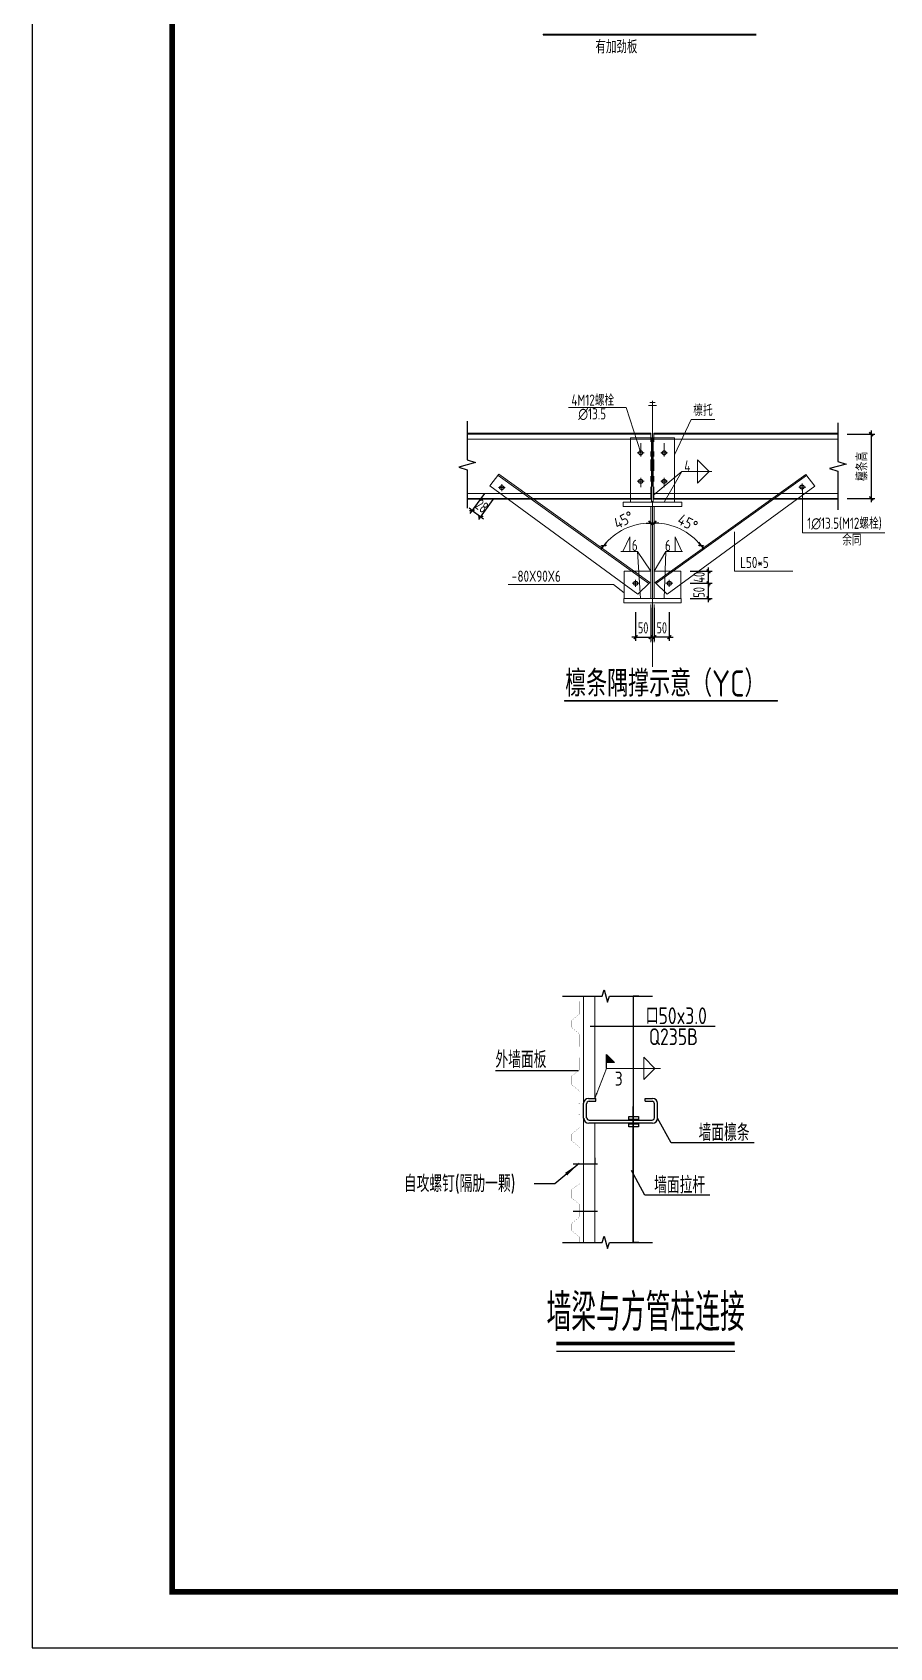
# Model space of a CAD drawing. Extents: x 19118 to 566552, y -1188739 to 92943.
# Drawn here: x 77812 to 100809, y -889388 to -846072 of the extents above; entities that cross this region are included whole.
import ezdxf
from ezdxf.enums import TextEntityAlignment as Align

# ---------------------------------------------------------------- set-up
doc = ezdxf.new("R2010")
doc.units = 0
doc.header["$LTSCALE"] = 1000
doc.header["$MEASUREMENT"] = 0
for name, pattern in [('2', [5, 1.5, -1, 1.5, -1]), ('CENTER', [2, 1.25, -0.25, 0.25, -0.25]), ('DASHDOTX2', [50.8, 25.4, -12.7, 0, -12.7]), ('DOTE', [2.42, 2, -0.2, 0.02, -0.2])]:
    doc.linetypes.add(name, pattern=pattern)
doc.layers.get('0').update_dxf_attribs({"linetype": 'CONTINUOUS'})
doc.layers.get('Defpoints').update_dxf_attribs({"linetype": 'CONTINUOUS'})
for name, color, linetype in [('5图框', 7, 'CONTINUOUS'), ('AXIS', 3, 'CONTINUOUS'), ('DIM', 3, 'CONTINUOUS'), ('NUM', 7, 'CONTINUOUS'), ('OTHER', 7, 'CONTINUOUS'), ('PUB_DIM', 3, 'CONTINUOUS'), ('PUB_HATCH', 8, 'CONTINUOUS'), ('PUB_TEXT', 7, 'CONTINUOUS'), ('PUB_TITLE', 4, 'CONTINUOUS'), ('QL', 4, 'CONTINUOUS'), ('REIN', 1, 'CONTINUOUS'), ('TEXT', 7, 'CONTINUOUS'), ('THIN', 7, 'CONTINUOUS'), ('卫浴', 7, 'CONTINUOUS'), ('图文说明基线', 251, 'CONTINUOUS'), ('轴线', 253, '2')]:
    doc.layers.add(name, color=color, linetype=linetype)
for name, color, linetype, lineweight in [('JXB-C3', 3, 'CONTINUOUS', 5), ('NO1', 3, 'CENTER', 5), ('焊缝标注', 9, 'CONTINUOUS', 18)]:
    doc.layers.add(name, color=color, linetype=linetype, lineweight=lineweight)
doc.styles.add('HZTXT', font='tssdeng.shx', dxfattribs={"bigfont": 'tssdchn.shx'})
doc.styles.get("Standard").update_dxf_attribs({"font": 'atssdeng.shx', "bigfont": 'atssdchn.shx'})
doc.styles.add('TSSD_Dimension', font='Tssdeng.shx', dxfattribs={"width": 0.7, "bigfont": 'hztxt.shx'})
doc.styles.add('TSSD_Label', font='tssdeng.shx', dxfattribs={"width": 0.6, "bigfont": 'hztxt.shx'})
doc.styles.add('TSSD_Rein', font='atssdeng.shx', dxfattribs={"width": 0.7, "bigfont": 'atssdchn.shx'})
doc.dimstyles.new('TSSD_10_100', dxfattribs={"dimtxt": 300, "dimasz": 100, "dimexe": 100, "dimexo": 250, "dimgap": 100, "dimtad": 1, "dimdec": 0, "dimlfac": 0.1, "dimzin": 0, "dimdsep": 46, "dimtxsty": 'TSSD_Dimension', "dimblk": 'ARCHTICK', "dimcen": 0, "dimdle": 100, "dimclrt": 7, "dimadec": 0, "dimazin": 0, "dimtfac": 1, "dimtdec": 0, "dimtix": 1, "dimtmove": 2, "dimatfit": 3, "dimldrblk": 'ARCHTICK', "dimfxl": 1, "dimtolj": 1, "dimtzin": 0, "dimarcsym": 0})
doc.dimstyles.new('TSSD_25_100', dxfattribs={"dimtxt": 300, "dimasz": 100, "dimexe": 100, "dimexo": 250, "dimgap": 100, "dimtad": 1, "dimdec": 0, "dimlfac": 0.25, "dimzin": 0, "dimdsep": 46, "dimtxsty": 'TSSD_Dimension', "dimblk": 'ARCHTICK', "dimcen": 0, "dimdle": 100, "dimclrt": 7, "dimadec": 0, "dimazin": 0, "dimtfac": 1, "dimtdec": 0, "dimtix": 1, "dimtmove": 2, "dimatfit": 3, "dimfxl": 1, "dimtolj": 1, "dimtzin": 0, "dimarcsym": 0})

# ---------------------------------------------------------------- blocks, each defined once
blk = doc.blocks.new('_ARROW')
blk.add_solid([(0, 0), (-1, 0.1), (-1, -0.1)])
blk = doc.blocks.new('_ArchTick')
at = {"color": 0, "linetype": 'ByBlock', "const_width": 0.4}
blk.add_lwpolyline([(-0.5, -0.5), (0.5, 0.5)], dxfattribs=at)
blk = doc.blocks.new('*D885')
at = {"layer": 'Defpoints', "color": 0}
for p in [(90087, -858235), (90315, -858401), (89836, -859059)]:
    blk.add_point(p, dxfattribs=at)
at = {"layer": 'DIM', "color": 0, "lineweight": -2}
for p, q in [((89940, -858437), (89549, -858974)), ((89608, -858893), (89527, -858834)), ((89608, -858893), (89836, -859059)), ((90168, -858603), (89777, -859140)), ((89836, -859059), (89916, -859118))]:
    blk.add_line(p, q, dxfattribs=at)
at = {"layer": 'DIM', "color": 0, "lineweight": -2, "xscale": 100, "yscale": 100, "zscale": 100}
for p, rotation in [((89608, -858893), 323.9248785062291), ((89836, -859059), 143.9248785062291)]:
    blk.add_blockref('_ArchTick', p, dxfattribs=dict(at, rotation=rotation))
at = {"layer": 'DIM', "color": 7, "lineweight": 5, "insert": (89869, -858774), "char_height": 300, "attachment_point": 5, "rotation": 323.9249, "style": 'TSSD_Dimension'}
blk.add_mtext('\\A1;28', dxfattribs=at)
blk = doc.blocks.new('_DIMX')
blk.add_line((-150, 0), (150, 0))
at = {"const_width": 50}
blk.add_lwpolyline([(-70, -70), (70, 70)], dxfattribs=at)
blk = doc.blocks.new('*D778')
at = {"layer": 'Defpoints', "color": 0}
for p in [(94493, -861250), (94898, -861368), (94493, -862291)]:
    blk.add_point(p, dxfattribs=at)
at = {"layer": 'DIM', "color": 0, "lineweight": -2}
for p, q in [((94493, -861500), (94493, -862391)), ((94898, -861618), (94898, -862391)), ((94493, -862291), (94393, -862291)), ((94898, -862291), (94493, -862291)), ((94898, -862291), (94998, -862291))]:
    blk.add_line(p, q, dxfattribs=at)
at = {"layer": 'DIM', "color": 0, "lineweight": -2, "xscale": 100, "yscale": 100, "zscale": 100}
blk.add_blockref('_ArchTick', (94493, -862291), dxfattribs=at)
at = {"layer": 'DIM', "color": 0, "lineweight": -2, "xscale": 100, "yscale": 100, "zscale": 100, "rotation": 180}
blk.add_blockref('_ArchTick', (94898, -862291), dxfattribs=at)
at = {"layer": 'DIM', "color": 7, "lineweight": 5, "insert": (94695, -862041), "char_height": 300, "attachment_point": 5, "style": 'TSSD_Dimension'}
blk.add_mtext('\\A1;50', dxfattribs=at)
blk = doc.blocks.new('*D779')
at = {"layer": 'Defpoints', "color": 0}
for p in [(93993, -861368), (94398, -861250), (94398, -862291)]:
    blk.add_point(p, dxfattribs=at)
at = {"layer": 'DIM', "color": 0, "lineweight": -2}
for p, q in [((94398, -861500), (94398, -862391)), ((93993, -861618), (93993, -862391)), ((93993, -862291), (93893, -862291)), ((93993, -862291), (94398, -862291)), ((94398, -862291), (94498, -862291))]:
    blk.add_line(p, q, dxfattribs=at)
at = {"layer": 'DIM', "color": 0, "lineweight": -2, "xscale": 100, "yscale": 100, "zscale": 100}
blk.add_blockref('_ArchTick', (93993, -862291), dxfattribs=at)
at = {"layer": 'DIM', "color": 0, "lineweight": -2, "xscale": 100, "yscale": 100, "zscale": 100, "rotation": 180}
blk.add_blockref('_ArchTick', (94398, -862291), dxfattribs=at)
at = {"layer": 'DIM', "color": 7, "lineweight": 5, "insert": (94195, -862041), "char_height": 300, "attachment_point": 5, "style": 'TSSD_Dimension'}
blk.add_mtext('\\A1;50', dxfattribs=at)
blk = doc.blocks.new('*D886')
at = {"layer": 'Defpoints', "color": 0}
for p in [(95206, -860846), (95949, -860846), (95206, -861250)]:
    blk.add_point(p, dxfattribs=at)
at = {"layer": 'DIM', "color": 0, "lineweight": -2}
for p, q in [((95456, -860846), (96049, -860846)), ((95949, -861350), (95949, -860746)), ((95456, -861250), (96049, -861250))]:
    blk.add_line(p, q, dxfattribs=at)
at = {"layer": 'DIM', "color": 0, "lineweight": -2, "xscale": 100, "yscale": 100, "zscale": 100}
for p, rotation in [((95949, -860846), 90), ((95949, -861250), 270)]:
    blk.add_blockref('_ArchTick', p, dxfattribs=dict(at, rotation=rotation))
at = {"layer": 'DIM', "color": 7, "lineweight": 5, "insert": (95694, -861089), "char_height": 300, "attachment_point": 5, "rotation": 90, "style": 'TSSD_Dimension'}
blk.add_mtext('\\A1;50', dxfattribs=at)
blk = doc.blocks.new('*D780')
at = {"layer": 'Defpoints', "color": 0}
for p in [(95206, -860523), (95949, -860523), (95206, -860846)]:
    blk.add_point(p, dxfattribs=at)
at = {"layer": 'DIM', "color": 0, "lineweight": -2}
for p, q in [((95456, -860523), (96049, -860523)), ((95949, -860523), (95949, -860423)), ((95949, -860846), (95949, -860523)), ((95456, -860846), (96049, -860846)), ((95949, -860846), (95949, -860946))]:
    blk.add_line(p, q, dxfattribs=at)
at = {"layer": 'DIM', "color": 0, "lineweight": -2, "xscale": 100, "yscale": 100, "zscale": 100}
for p, rotation in [((95949, -860523), 270), ((95949, -860846), 90)]:
    blk.add_blockref('_ArchTick', p, dxfattribs=dict(at, rotation=rotation))
at = {"layer": 'DIM', "color": 7, "lineweight": 5, "insert": (95699, -860684), "char_height": 300, "attachment_point": 5, "rotation": 90, "style": 'TSSD_Dimension'}
blk.add_mtext('\\A1;40', dxfattribs=at)
blk = doc.blocks.new('*D781')
at = {"layer": 'Defpoints', "color": 0}
for p in [(99416, -856848), (99416, -858570), (100313, -858570)]:
    blk.add_point(p, dxfattribs=at)
at = {"layer": 'DIM', "color": 0, "lineweight": -2}
for p, q in [((100313, -856748), (100313, -858670)), ((99666, -856848), (100413, -856848)), ((99666, -858570), (100413, -858570))]:
    blk.add_line(p, q, dxfattribs=at)
at = {"layer": 'DIM', "color": 0, "lineweight": -2, "xscale": 100, "yscale": 100, "zscale": 100}
for p, rotation in [((100313, -856848), 90), ((100313, -858570), 270)]:
    blk.add_blockref('_ArchTick', p, dxfattribs=dict(at, rotation=rotation))
at = {"layer": 'DIM', "color": 7, "lineweight": 5, "insert": (100063, -857709), "char_height": 300, "attachment_point": 5, "rotation": 90, "style": 'TSSD_Dimension'}
blk.add_mtext('\\A1;檩条高', dxfattribs=at)

msp = doc.modelspace()

# ---------------------------------------------------------------- hatches: boundary and pattern name
at = {"layer": 'PUB_TEXT'}
msp.add_hatch(color=256, dxfattribs=at).paths.add_polyline_path([(93429.32, -873696.11), (93211.16, -873477.95), (93211.16, -873696.11)])
msp.add_hatch(color=256, dxfattribs=at).paths.add_polyline_path([(93429.32, -873696.11), (93211.16, -873477.95), (93211.16, -873696.11)])

# ---------------------------------------------------------------- linework, layer by layer
at = {"lineweight": 5}
for p, q in [((91505.53, -846134.43), (97229.92, -846134.43)), ((92081.78, -863997.28), (97806.17, -863997.28))]:
    msp.add_line(p, q, dxfattribs=at)
at = {"color": 4, "lineweight": 5}
for p, q in [((89474.91, -856982), (94405.96, -856982)), ((93855.18, -856942.66), (93855.18, -858671.95)), ((93855.18, -856942.66), (94445.3, -856942.66)), ((94130.57, -857090.53), (94130.57, -857325.48)), ((94130.57, -857443.77), (94130.57, -857094.85)), ((94405.96, -856824.64), (94405.96, -857055.28)), ((94421.69, -856942.66), (94421.69, -858671.95)), ((95035.41, -856942.66), (94445.3, -856942.66)), ((94468.9, -856942.66), (94468.9, -858671.95)), ((94484.64, -856824.64), (94484.64, -857055.28)), ((99415.68, -856982), (94484.64, -856982)), ((94760.03, -857090.53), (94760.03, -857325.48)), ((94760.03, -857443.77), (94760.03, -857094.85)), ((95035.41, -856942.66), (95035.41, -858671.95)), ((94221.24, -857347.55), (94038.19, -857347.55)), ((94221.24, -857347.55), (94038.19, -857347.55)), ((94405.96, -857309.62), (94405.96, -857444)), ((94405.96, -857524.23), (94405.96, -857832.46)), ((94484.64, -857309.62), (94484.64, -857444)), ((94484.64, -857524.23), (94484.64, -857832.46)), ((94669.36, -857347.55), (94852.4, -857347.55)), ((94669.36, -857347.55), (94852.4, -857347.55)), ((95650.08, -857846.93), (95650.08, -857532.2)), ((95650.08, -857532.2), (95964.81, -857846.93)), ((90326.98, -857922.73), (90087.34, -858234.74)), ((90303.02, -857953.93), (94350.88, -860853.24)), ((90326.98, -857922.73), (94374.84, -860822.04)), ((94130.57, -858269.93), (94130.57, -858018.65)), ((94405.96, -857977.01), (94405.96, -858118.98)), ((95233.84, -857846.93), (94484.64, -858473.68)), ((94484.64, -857977.01), (94484.64, -858118.98)), ((98556.85, -857927.1), (94515.75, -860822.04)), ((98580.81, -857958.3), (94539.72, -860853.24)), ((94760.03, -858674.67), (95233.84, -857846.93)), ((94760.03, -858269.93), (94760.03, -858018.65)), ((95233.84, -857846.93), (96042.18, -857846.93)), ((95650.08, -857846.93), (95650.08, -858161.66)), ((95650.08, -858161.66), (95964.81, -857846.93)), ((98556.85, -857927.1), (98796.49, -858239.1)), ((89474.91, -858435.9), (94405.96, -858435.9)), ((90087.34, -858234.74), (94053.8, -861134.05)), ((90496.13, -858281.79), (90313.08, -858281.79)), ((90405.46, -858185.57), (90405.46, -858373.69)), ((94221.24, -858110.56), (94038.19, -858110.56)), ((94405.96, -858256.45), (94405.96, -858593.27)), ((94484.64, -858256.45), (94484.64, -858593.27)), ((99415.68, -858435.9), (94484.64, -858435.9)), ((94669.36, -858110.56), (94852.4, -858110.56)), ((98796.49, -858239.1), (94836.79, -861134.05)), ((98368.11, -858267.03), (98555.99, -858267.07)), ((98458.78, -858170.81), (98458.78, -858358.93)), ((93658.48, -858671.95), (93658.48, -858789.97)), ((93658.48, -858671.95), (94445.3, -858671.95)), ((93658.48, -858789.97), (94445.3, -858789.97)), ((94398.09, -858789.97), (94398.09, -861250.42)), ((94445.3, -858671.95), (94445.3, -860898.93)), ((94445.3, -858671.95), (94445.3, -861250.42)), ((95232.12, -858671.95), (94445.3, -858671.95)), ((95232.12, -858789.97), (94445.3, -858789.97)), ((94492.51, -858789.97), (94492.51, -861250.42)), ((95232.12, -858671.95), (95232.12, -858789.97)), ((93654.3, -859994.64), (93837.91, -859602.58)), ((93837.91, -859602.58), (93837.91, -859994.64)), ((95236.3, -859994.64), (95052.69, -859602.58)), ((95052.69, -859602.58), (95052.69, -859994.64)), ((94040.36, -859994.45), (93593.56, -859994.45)), ((94040.36, -859994.45), (94127.85, -861250.42)), ((94398.09, -860518.55), (94040.36, -859994.45)), ((94492.51, -860518.55), (94807.53, -859994.64)), ((94807.53, -859994.64), (94762.75, -861250.42)), ((94807.53, -859994.64), (95254.32, -859994.64)), ((93684.78, -861250.42), (93684.78, -860522.8)), ((93684.78, -860522.8), (94398.09, -860522.8)), ((95205.82, -860522.8), (94492.51, -860522.8)), ((95205.82, -861250.42), (95205.82, -860522.8)), ((94083.35, -860845.96), (93900.3, -860845.96)), ((93992.68, -860749.74), (93992.68, -860937.86)), ((94374.84, -860822.04), (94053.8, -861134.05)), ((94515.75, -860822.04), (94836.79, -861134.05)), ((94807.25, -860845.96), (94990.29, -860845.96)), ((94897.92, -860749.74), (94897.92, -860937.86)), ((93674.56, -861250.42), (93674.56, -861368.44)), ((93674.56, -861250.42), (94445.3, -861250.42)), ((93674.56, -861368.44), (94445.3, -861368.44)), ((94445.3, -861250.42), (93891.8, -861250.42)), ((95216.04, -861250.42), (94445.3, -861250.42)), ((95216.04, -861368.44), (94445.3, -861368.44)), ((95216.04, -861250.42), (95216.04, -861368.44))]:
    msp.add_line(p, q, dxfattribs=at)
for p, q in [((92598.59, -875189.38, -906), (92598.59, -874790.68, -906)), ((92678.33, -875176.09, -906), (92678.33, -874803.97, -906)), ((92731.49, -874657.78, -906), (92930.84, -874657.78, -906)), ((92744.78, -874737.52, -906), (92930.84, -874737.52, -906)), ((92930.84, -874737.52, -906), (92930.84, -874657.78, -906)), ((94248.06, -874657.78, -906), (94447.4, -874657.78, -906)), ((94248.06, -874737.52, -906), (94248.06, -874657.78, -906)), ((94248.06, -874737.52, -906), (94434.11, -874737.52, -906)), ((94500.56, -875176.09, -906), (94500.56, -874803.97, -906)), ((94580.3, -875189.38, -906), (94580.3, -874790.68, -906)), ((94447.4, -875322.28, -906), (92737.14, -875322.28, -906)), ((92744.78, -875242.54, -906), (94434.11, -875242.54, -906))]:
    msp.add_line(p, q)
at = {"const_width": 40, "elevation": -906}
msp.add_lwpolyline([(93929.5, -878520.72), (93930.89, -871915.57)], dxfattribs=at)
for points in [[(93807.57, -875146.69), (94066.97, -875146.69), (94066.97, -875226.54), (93807.57, -875226.54)], [(93807.57, -875344.34), (94066.97, -875344.34), (94066.97, -875424.18), (93807.57, -875424.18)]]:
    msp.add_lwpolyline(points, close=True)
at = {"color": 4}
for centre in [(94130.57, -857347.55), (94760.03, -857347.55), (94130.57, -858110.56), (94760.03, -858110.56), (90405.46, -858281.79), (98458.78, -858267.03), (93992.68, -860845.96), (94897.92, -860845.96)]:
    msp.add_circle(centre, 55.08, dxfattribs=at)
for centre, radius, start, end in [((92731.49, -874790.68, -906), 132.9, 90, 180), ((92744.78, -874803.97, -906), 66.45, 90, 180), ((94434.11, -874803.97, -906), 66.45, 0, 90), ((94447.4, -874790.68, -906), 132.9, 0, 90), ((92737.14, -875189.38, -906), 132.9, 180, 270), ((92750.43, -875176.09, -906), 66.45, 180, 270), ((94434.11, -875176.09, -906), 66.45, 270, 0), ((94447.4, -875189.38, -906), 132.9, 270, 0)]:
    msp.add_arc(centre, radius, start, end)
at = {"layer": 'AXIS', "linetype": 'DOTE', "lineweight": 5, "ltscale": 2}
msp.add_line((94445.3, -863088.11), (94445.3, -855954.3), dxfattribs=at)
at = {"layer": 'AXIS'}
msp.add_line((92776.02, -872721.88, -906), (96127.78, -872721.88, -906), dxfattribs=at)
at = {"layer": 'DIM', "lineweight": 5}
for centre, start, end in [((94398.09, -860840.56), 90.028606, 141.434643), ((94492.51, -860840.56), 38.565357, 89.971394)]:
    msp.add_arc(centre, 1610.37, start, end, dxfattribs=at)
at = {"layer": 'JXB-C3', "const_width": 3.75, "elevation": -906}
for points in [[(92459.44, -871915.57), (92459.44, -872055.02), (92496.26, -872055.02), (92496.26, -872386.39), (92275.35, -872570.48), (92275.35, -872754.57), (92496.26, -872938.66), (92496.26, -873270.02), (92459.44, -873270.02), (92459.44, -873564.57), (92496.26, -873564.57), (92496.26, -873895.93), (92275.35, -874060.29), (92275.35, -874292.68), (92496.26, -874465.12)], [(92496.26, -874465.12), (92504.32, -874471.84), (92504.32, -874803.2), (92467.5, -874803.2), (92467.5, -875097.75), (92504.32, -875097.75), (92504.32, -875429.11), (92283.41, -875613.2), (92283.41, -875797.29), (92504.32, -875981.38), (92504.32, -876312.75), (92467.5, -876312.75), (92467.5, -876607.29), (92504.32, -876607.29), (92504.32, -876938.65), (92283.41, -877103.01), (92283.41, -877335.4), (92496.26, -877501.56), (92496.26, -877832.92), (92275.35, -878017.01), (92275.35, -878201.1), (92496.26, -878385.19), (92496.26, -878520.72)]]:
    msp.add_lwpolyline(points, dxfattribs=at)
at = {"layer": 'NO1', "color": 7, "linetype": 'Continuous'}
for p, q in [((92598.59, -871915.57, -906), (92598.59, -878520.72, -906)), ((92898.59, -871915.57, -906), (92898.59, -874657.78, -906)), ((92898.59, -875322.28, -906), (92898.59, -878520.72, -906))]:
    msp.add_line(p, q, dxfattribs=at)
at = {"layer": 'NUM', "const_width": 50.25}
for points in [[(91505.53, -846134.43), (97229.92, -846134.43)], [(92081.78, -863997.28), (97806.17, -863997.28)]]:
    msp.add_lwpolyline(points, dxfattribs=at)
at = {"layer": 'OTHER'}
for p, q in [((93096.44, -878520.72, -906), (93148.94, -878355.72, -906)), ((93148.94, -878355.72, -906), (93238.94, -878685.72, -906)), ((92036.98, -878520.72, -906), (93096.44, -878520.72, -906)), ((93238.94, -878685.72, -906), (93291.44, -878520.72, -906)), ((93291.44, -878520.72, -906), (94443.57, -878520.72, -906))]:
    msp.add_line(p, q, dxfattribs=at)
at = {"layer": 'OTHER', "elevation": -906}
msp.add_lwpolyline([(92036.98, -871915.57), (93096.44, -871915.57), (93148.94, -871750.57), (93238.94, -872080.57), (93291.44, -871915.57), (94443.57, -871915.57)], dxfattribs=at)
at = {"layer": 'PUB_DIM'}
for p, q in [((92463.74, -873920.13, -906), (90233.41, -873920.13, -906)), ((97174.71, -875848.76, -906), (94944.38, -875848.76, -906)), ((92475.97, -876400.83, -906), (91826.93, -876945.44, -906)), ((91826.93, -876945.44, -906), (91272.92, -876945.44, -906)), ((95982.69, -877255.44, -906), (94244.04, -877255.44, -906))]:
    msp.add_line(p, q, dxfattribs=at)
at = {"layer": 'PUB_DIM', "elevation": -906}
for points in [[(94944.38, -875848.76), (94580.3, -875189.38)], [(94244.04, -877255.44), (93879.96, -876596.05)]]:
    msp.add_lwpolyline(points, dxfattribs=at)
at = {"layer": 'PUB_HATCH'}
for p, q in [((92598.59, -871915.57, -906), (92898.59, -871915.57, -906)), ((94076.78, -871915.57, -906), (93929.5, -871915.57, -906)), ((92898.59, -876248.49, -906), (92898.59, -876395.77, -906)), ((92598.59, -878520.72, -906), (92898.59, -878520.72, -906)), ((94076.78, -878520.72, -906), (93929.5, -878520.72, -906))]:
    msp.add_line(p, q, dxfattribs=at)
at = {"layer": 'PUB_TEXT', "elevation": -906}
msp.add_lwpolyline([(93211.16, -873855.97), (93211.16, -873477.95), (93429.32, -873696.11), (93211.16, -873696.11)], dxfattribs=at)
msp.add_lwpolyline([(93211.16, -873855.97), (93211.16, -873477.95), (93429.32, -873696.11), (93211.16, -873696.11)], dxfattribs=at)
at = {"layer": 'PUB_TITLE'}
msp.add_lwpolyline([(77811.65, -889388.06), (235461.65, -889388.06), (235461.65, -800288.06), (77811.65, -800288.06)], close=True, dxfattribs=at)
at = {"layer": 'PUB_TITLE', "const_width": 150}
msp.add_lwpolyline([(81561.65, -887888.06), (233961.65, -887888.06), (233961.65, -801788.06), (81561.65, -801788.06)], close=True, dxfattribs=at)
at = {"layer": 'QL', "const_width": 40, "elevation": -906}
for points in [[(92310.02, -876416.97), (92976.58, -876416.97)], [(92310.02, -877686.69), (92976.58, -877686.69)]]:
    msp.add_lwpolyline(points, dxfattribs=at)
at = {"layer": 'REIN', "color": 4, "linetype": 'ByBlock', "lineweight": 5}
for p, q in [((89474.91, -856824.64), (94405.96, -856824.64)), ((89474.91, -856848.24), (94405.96, -856848.24)), ((99415.68, -856824.64), (94484.64, -856824.64)), ((99415.68, -856848.24), (94484.64, -856848.24)), ((89474.91, -858569.66), (94405.96, -858569.66)), ((89474.91, -858593.27), (94405.96, -858593.27)), ((99415.68, -858569.66), (94484.64, -858569.66)), ((99415.68, -858593.27), (94484.64, -858593.27))]:
    msp.add_line(p, q, dxfattribs=at)
at = {"layer": 'TEXT', "lineweight": 5}
for p, q in [((92194.66, -856133), (93737.98, -856133)), ((93737.98, -856133), (94130.57, -857345.39)), ((95035.41, -857399.61), (95488.25, -856457.17)), ((95488.25, -856457.17), (96121.78, -856457.17)), ((98474.34, -858311.13), (98474.34, -859491.23)), ((96649.72, -859469.58), (96649.72, -860522.28)), ((100676.53, -859491.23), (98474.34, -859491.23)), ((90791.09, -860686.26), (90689.55, -860686.26)), ((98215.15, -860522.28), (96649.72, -860522.28)), ((93400.26, -860876.11), (90579.58, -860876.11)), ((93400.26, -860876.11), (93684.78, -861100.14))]:
    msp.add_line(p, q, dxfattribs=at)
at = {"layer": 'THIN'}
msp.add_lwpolyline([(89474.91, -856503.15), (89474.91, -857538.21), (89696.01, -857608.56), (89253.81, -857729.16), (89474.91, -857799.51), (89474.91, -858834.58)], dxfattribs=at)
at = {"layer": 'THIN', "elevation": -48.24}
msp.add_lwpolyline([(99415.68, -856543.24), (99415.68, -857578.3), (99636.78, -857648.65), (99194.58, -857769.25), (99415.68, -857839.6), (99415.68, -858874.67)], dxfattribs=at)
at = {"layer": '卫浴', "color": 252, "lineweight": 5}
for p, q in [((94398.09, -861413.23), (94398.09, -862421.18)), ((94492.51, -861413.23), (94492.51, -862421.18))]:
    msp.add_line(p, q, dxfattribs=at)
at = {"layer": '图文说明基线', "const_width": 101.65}
msp.add_lwpolyline([(91867.8, -881230.55), (96650.99, -881230.55)], dxfattribs=at)
at = {"layer": '图文说明基线'}
msp.add_lwpolyline([(91867.8, -881440.33), (96650.99, -881440.33)], dxfattribs=at)
at = {"layer": '焊缝标注'}
for p, q in [((94212.98, -873555.97, -906), (94512.98, -873855.97, -906)), ((94212.98, -873855.97, -906), (94212.98, -873555.97, -906)), ((92898.59, -874657.78, -906), (93211.16, -873855.97, -906)), ((93211.16, -873855.97, -906), (94662.98, -873855.97, -906)), ((94212.98, -874155.97, -906), (94512.98, -873855.97, -906)), ((94212.98, -873855.97, -906), (94212.98, -874155.97, -906))]:
    msp.add_line(p, q, dxfattribs=at)
msp.add_solid([(92898.59, -874657.78, -906), (92932.11, -874509.85, -906), (92974.04, -874526.2, -906)], dxfattribs=at)
at = {"layer": '轴线', "color": 1, "linetype": 'DASHDOTX2', "lineweight": 5, "ltscale": 60}
for p, q in [((94336.64, -856081.46), (94553.96, -856081.46)), ((94371.28, -855998.99), (94521.2, -855998.99))]:
    msp.add_line(p, q, dxfattribs=at)

# ---------------------------------------------------------------- block references
at = {"layer": 'DIM', "lineweight": 9, "yscale": 0.8040000000037253, "zscale": 0.8039999999999973}
for p, xscale, rotation in [((94398.09, -859230.19), -0.8040000000838903, 180.0143029072022), ((94492.51, -859230.19), 0.8040000000839194, 179.9856970845017), ((93138.45, -859837.27), -0.8040000001751254, 51.44894578135311), ((95752.15, -859837.27), 0.8039999998479368, 308.5510542160114)]:
    msp.add_blockref('_DIMX', p, dxfattribs=dict(at, xscale=xscale, rotation=rotation))
at = {"layer": 'PUB_DIM', "xscale": -450.0000000002719, "yscale": 450, "zscale": 450.0000000000225, "rotation": 220.000000000011}
msp.add_blockref('_ARROW', (92475.97, -876400.83, -906), dxfattribs=at)

# ---------------------------------------------------------------- texts
at = {"layer": '5图框', "style": 'HZTXT', "width": 0.7}
msp.add_text('墙梁与方管柱连接', height=1000.05, dxfattribs=at).set_placement((91602.64, -880897.71))
at = {"layer": 'AXIS', "style": 'TSSD_Rein', "width": 0.8}
for s, p in [('口50x3.0', (94266.31, -872666.78, -906)), ('Q235B', (94348.72, -873230.06, -906)), ('外墙面板', (90234.95, -873843.68, -906)), ('墙面檩条', (95683.15, -875799.19, -906)), ('墙面拉杆', (94491.13, -877205.86, -906))]:
    msp.add_text(s, height=450, dxfattribs=at).set_placement(p)
msp.add_text('自攻螺钉(隔肋一颗)', height=450, dxfattribs=at).set_placement((87777.64, -876945.44, -906), align=Align.MIDDLE_LEFT)
at = {"layer": 'TEXT', "lineweight": 5}
for s, height, style, width, p in [('有加劲板', 351.75, 'TSSD_Label', 0.8, (92916.03, -846637.45)), ('4M12螺栓', 301.5, 'TSSD_Rein', 0.75, (92271.88, -856084.92)), ('∅13.5', 301.5, 'TSSD_Rein', 0.75, (92456.94, -856452.16)), ('檩托', 301.5, 'TSSD_Rein', 0.75, (95541.03, -856357.1)), ('4', 301.5, 'TSSD_Rein', 0.75, (95299.51, -857853.26)), ('1∅13.5(M12螺栓)', 301.5, 'TSSD_Rein', 0.75, (98598.02, -859386.64)), ('6', 301.5, 'TSSD_Rein', 0.75, (93892.7, -859979.9)), ('6', 301.5, 'TSSD_Rein', 0.75, (94782.29, -859985.43)), ('余同', 301.5, 'TSSD_Rein', 0.75, (99535.41, -859832.5)), ('L50*5', 301.5, 'TSSD_Rein', 0.75, (96798.67, -860438.77)), ('80X90X6', 301.5, 'TSSD_Rein', 0.75, (90825.27, -860807.63)), ('檩条隅撑示意（YC）', 703.5, 'TSSD_Label', 0.8, (92105.85, -863883.6))]:
    msp.add_text(s, height=height, dxfattribs=dict(at, style=style, width=width)).set_placement(p)
at = {"layer": 'TEXT', "color": 7, "lineweight": 5, "style": 'TSSD_Dimension', "width": 0.9}
for rotation, p in [(27.193799, (93504.25, -859402.22)), (332.808458, (95087.54, -859235.77))]:
    msp.add_text('45°', height=301.5, rotation=rotation, dxfattribs=at).set_placement(p)
at = {"layer": '焊缝标注', "width": 1.040018}
msp.add_text('3', height=375, dxfattribs=at).set_placement((93436.9, -874316.07, -906), (93646.9, -874316.07, -906), align=Align.FIT)

# ---------------------------------------------------------------- dimensions: what is measured, and where the dimension line sits
at = {"layer": 'DIM', "lineweight": 5}
for base, p1, p2, angle, text, dimstyle, picture, middle in [((100313.47, -858569.66), (99415.68, -856848.24), (99415.68, -858569.66), 90, '檩条高', 'TSSD_25_100', '*D781', (100063.47, -857708.95)), ((95949.01, -860522.8), (95205.82, -860845.96), (95205.82, -860522.8), 90, '40', 'TSSD_10_100', '*D780', (95699.01, -860684.38)), ((94398.09, -862290.93), (93992.68, -861368.44), (94398.09, -861250.42), 180, '50', 'TSSD_10_100', '*D779', (94195.38, -862040.93))]:
    dim = msp.add_linear_dim(base=base, p1=p1, p2=p2, angle=angle, text=text, dimstyle=dimstyle, dxfattribs=at)
    dim.commit()
    dim.dimension.update_dxf_attribs({"geometry": picture, "text_midpoint": middle})
dim = msp.add_aligned_dim(p1=(90087.34, -858234.74), p2=(90315.12, -858400.68), distance=-814.28, dimstyle='TSSD_10_100', dxfattribs=at)
dim.commit()
dim.dimension.update_dxf_attribs({"geometry": '*D885', "text_midpoint": (89868.96, -858773.78)})
dim = msp.add_linear_dim(base=(95949.01, -860845.96), p1=(95205.82, -861250.42), p2=(95205.82, -860845.96), angle=90, text='50', dimstyle='TSSD_10_100', dxfattribs=at)
dim.commit()
dim.dimension.update_dxf_attribs({"geometry": '*D886', "text_midpoint": (95693.76, -861088.74), "dimtype": 160})
dim = msp.add_linear_dim(base=(94492.51, -862290.93), p1=(94897.92, -861368.44), p2=(94492.51, -861250.42), text='50', dimstyle='TSSD_10_100', dxfattribs=at)
dim.commit()
dim.dimension.update_dxf_attribs({"geometry": '*D778', "text_midpoint": (94695.21, -862040.93)})

doc.saveas('drawing.dxf')
